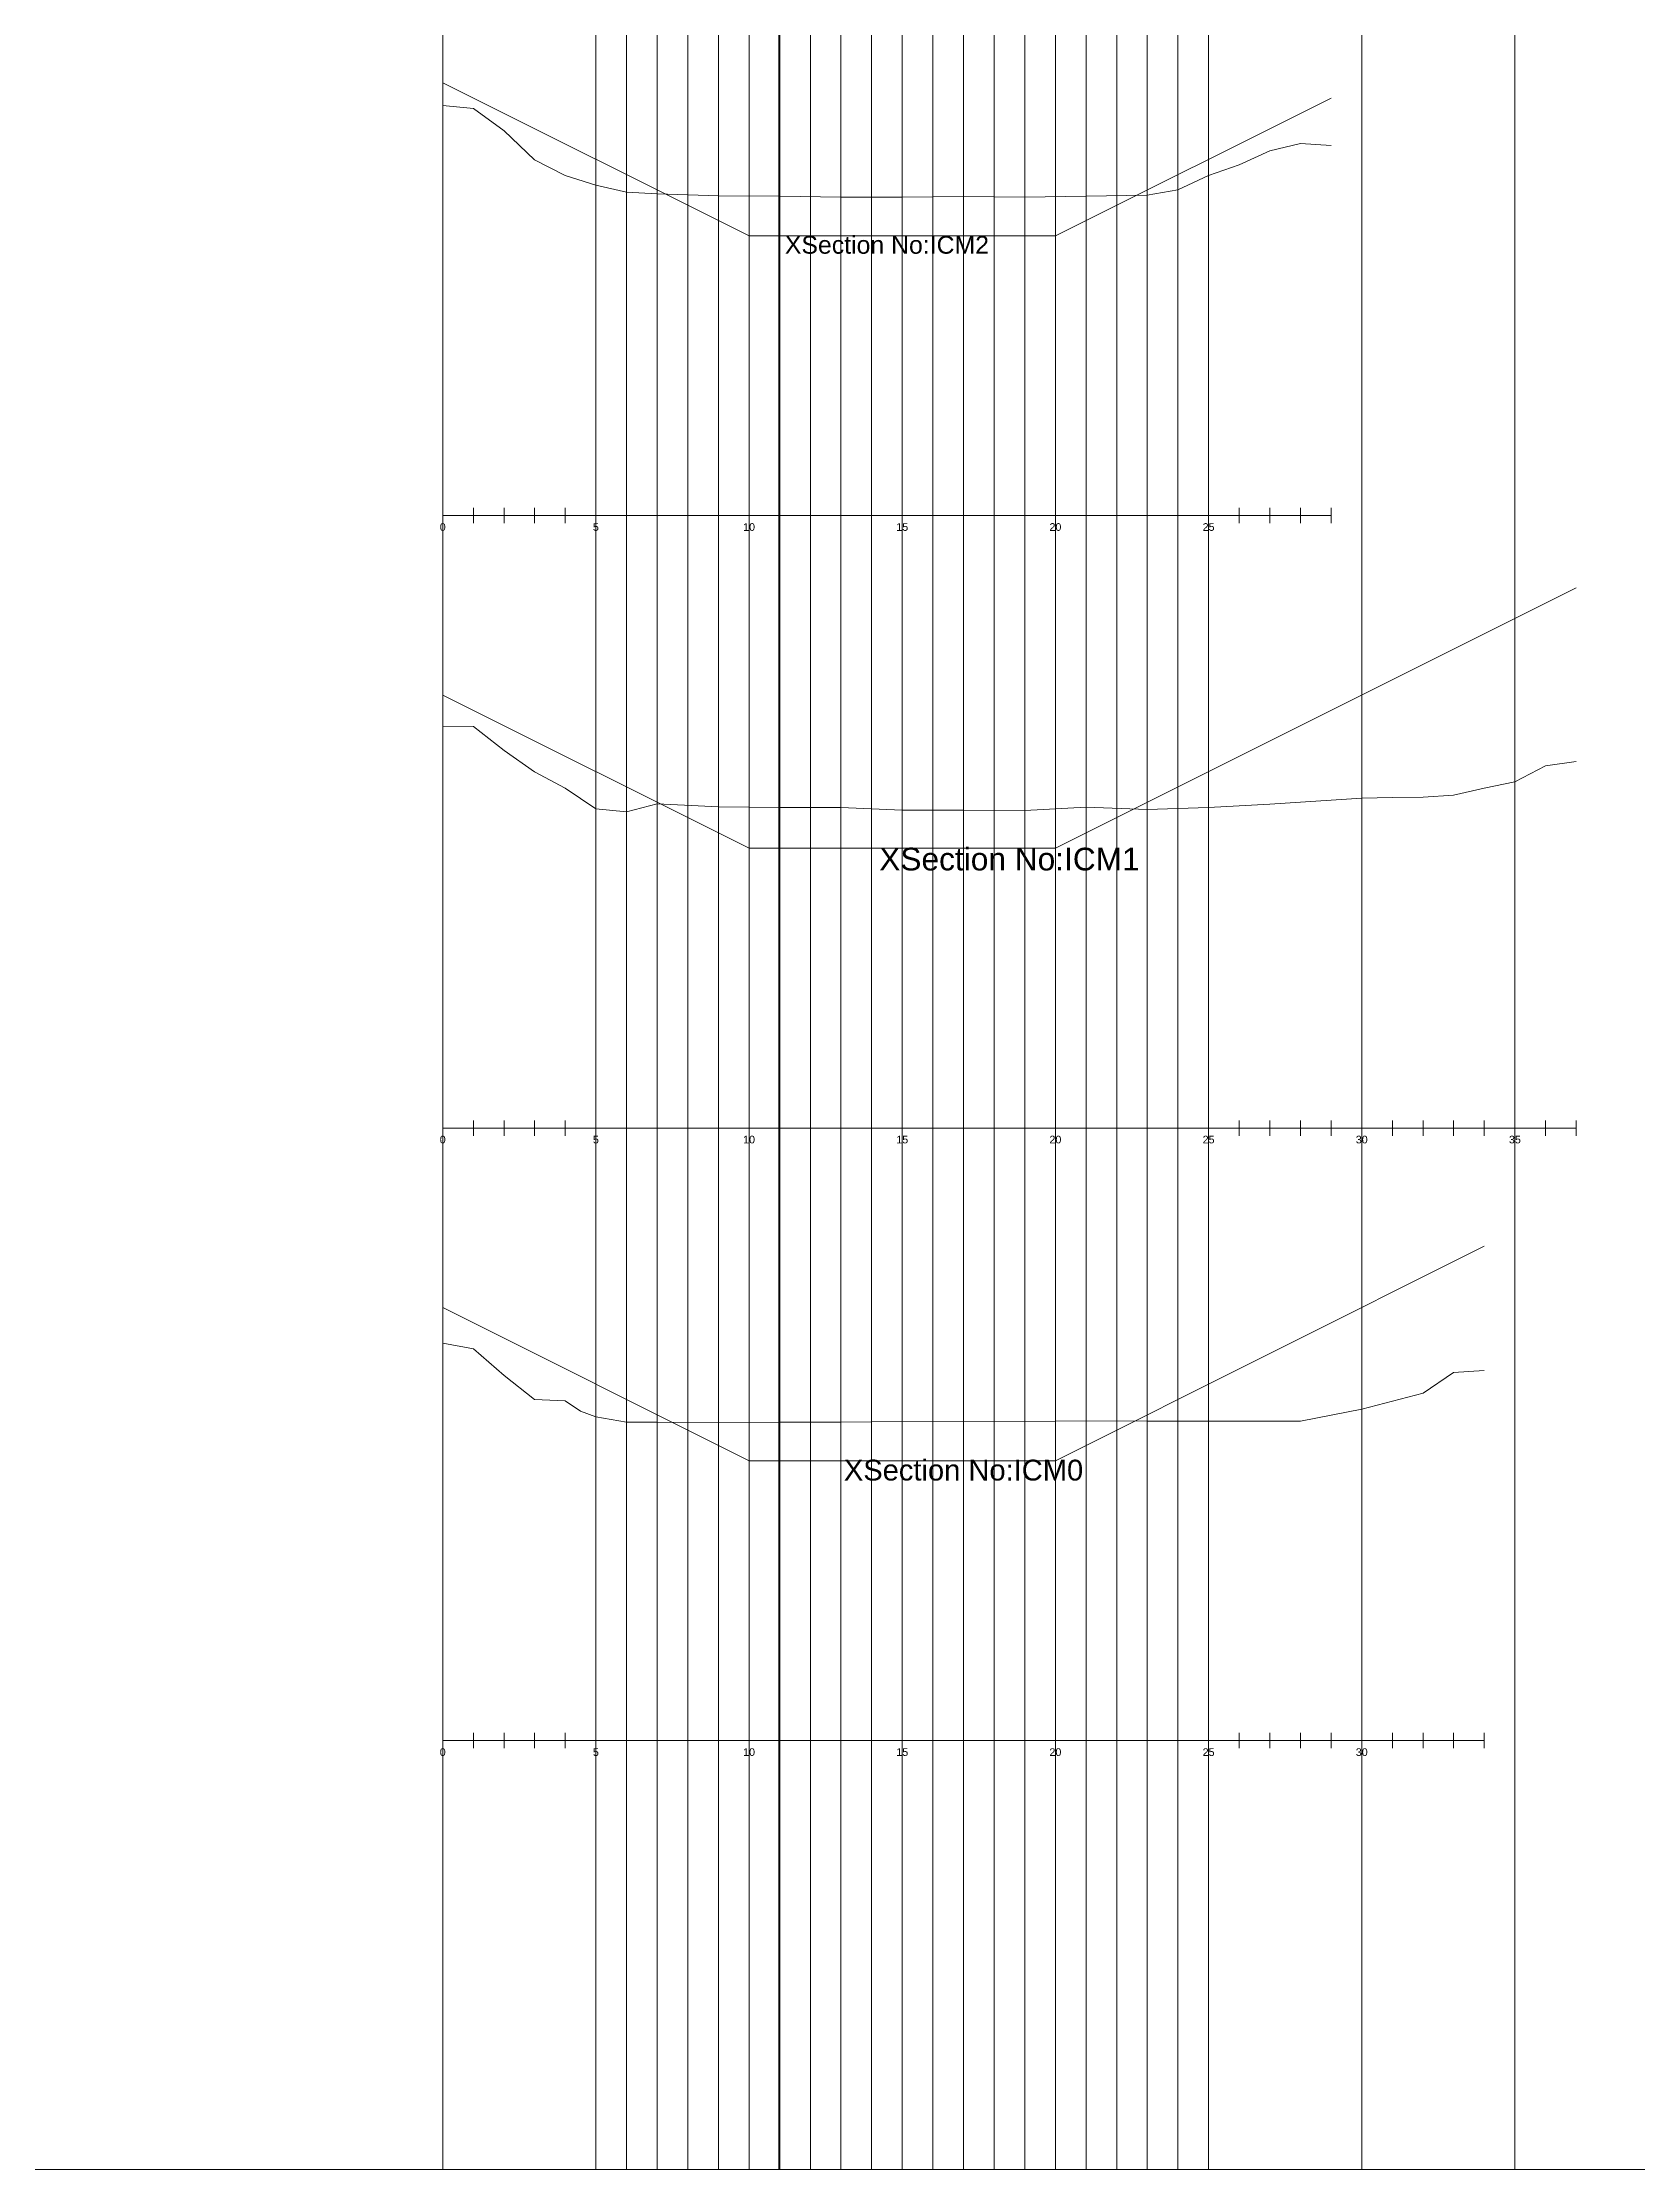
# Model space of a CAD drawing. Header units: inches. Extents: x 3554 to 3940, y 6 to 534.
# Drawn here: x 3605.9 to 3657.9, y 6 to 75.4 of the extents above; entities that cross this region are included whole.
import ezdxf

# ---------------------------------------------------------------- set-up
doc = ezdxf.new("R2010")
doc.units = ezdxf.units.IN
doc.header["$LTSCALE"] = 7
doc.header["$MEASUREMENT"] = 0
doc.layers.add('Cross Section Labels', color=7, linetype='Continuous', lineweight=9)
doc.styles.get("Standard").update_dxf_attribs({"font": 'arial.ttf'})

msp = doc.modelspace()

# ---------------------------------------------------------------- linework, layer by layer
at = {"layer": 'Cross Section Labels'}
for p, q in [((3618.949, 5.999), (3618.949, 533.721)), ((3623.949, 5.999), (3623.949, 533.721)), ((3624.949, 5.999), (3624.949, 533.721)), ((3625.949, 5.999), (3625.949, 533.721)), ((3626.949, 5.999), (3626.949, 533.721)), ((3627.949, 5.999), (3627.949, 533.721)), ((3628.949, 5.999), (3628.949, 533.721)), ((3629.949, 5.999), (3629.949, 533.721)), ((3630.949, 5.999), (3630.949, 533.721)), ((3631.949, 5.999), (3631.949, 533.721)), ((3632.949, 5.999), (3632.949, 533.721)), ((3633.949, 5.999), (3633.949, 533.721)), ((3634.949, 5.999), (3634.949, 533.721)), ((3635.949, 5.999), (3635.949, 533.721)), ((3636.949, 5.999), (3636.949, 533.721)), ((3637.949, 5.999), (3637.949, 533.721)), ((3638.949, 5.999), (3638.949, 533.721)), ((3639.949, 5.999), (3639.949, 533.721)), ((3640.949, 5.999), (3640.949, 533.721)), ((3641.949, 5.999), (3641.949, 533.721)), ((3642.949, 5.999), (3642.949, 533.721)), ((3643.949, 5.999), (3643.949, 533.721)), ((3648.949, 5.999), (3648.949, 533.721)), ((3653.949, 5.999), (3653.949, 533.721)), ((3629.924, 5.999), (3629.924, 370.438)), ((3630.949, 5.999), (3630.949, 370.438)), ((3631.949, 5.999), (3631.949, 370.438)), ((3632.949, 5.999), (3632.949, 370.438)), ((3634.949, 5.999), (3634.949, 370.438)), ((3635.949, 5.999), (3635.949, 370.438)), ((3636.949, 5.999), (3636.949, 370.438)), ((3637.949, 5.999), (3637.949, 370.438)), ((3553.822, 5.999), (3940.11, 5.999))]:
    msp.add_line(p, q, dxfattribs=at)
for points in [[(3618.949, 74.13), (3628.949, 69.13), (3633.949, 69.13), (3638.949, 69.13), (3647.949, 73.63)], [(3647.949, 72.077), (3646.949, 72.147), (3645.949, 71.907), (3644.949, 71.447), (3643.949, 71.103), (3642.949, 70.633), (3641.949, 70.463), (3639.949, 70.423), (3637.949, 70.393), (3635.949, 70.413), (3633.949, 70.393), (3631.949, 70.393), (3629.949, 70.423), (3627.949, 70.433), (3625.949, 70.503), (3624.949, 70.563), (3623.949, 70.783), (3622.949, 71.103), (3621.949, 71.612), (3620.949, 72.557), (3619.949, 73.287), (3618.949, 73.392)], [(3618.949, 59.75), (3618.949, 60.25)], [(3618.949, 60), (3647.949, 60)], [(3619.949, 59.75), (3619.949, 60.25)], [(3620.949, 59.75), (3620.949, 60.25)], [(3621.949, 59.75), (3621.949, 60.25)], [(3622.949, 59.75), (3622.949, 60.25)], [(3623.949, 59.75), (3623.949, 60.25)], [(3624.949, 59.75), (3624.949, 60.25)], [(3625.949, 59.75), (3625.949, 60.25)], [(3626.949, 59.75), (3626.949, 60.25)], [(3627.949, 59.75), (3627.949, 60.25)], [(3628.949, 59.75), (3628.949, 60.25)], [(3629.949, 59.75), (3629.949, 60.25)], [(3630.949, 59.75), (3630.949, 60.25)], [(3631.949, 59.75), (3631.949, 60.25)], [(3632.949, 59.75), (3632.949, 60.25)], [(3633.949, 59.75), (3633.949, 60.25)], [(3634.949, 59.75), (3634.949, 60.25)], [(3635.949, 59.75), (3635.949, 60.25)], [(3636.949, 59.75), (3636.949, 60.25)], [(3637.949, 59.75), (3637.949, 60.25)], [(3638.949, 59.75), (3638.949, 60.25)], [(3639.949, 59.75), (3639.949, 60.25)], [(3640.949, 59.75), (3640.949, 60.25)], [(3641.949, 59.75), (3641.949, 60.25)], [(3642.949, 59.75), (3642.949, 60.25)], [(3643.949, 59.75), (3643.949, 60.25)], [(3644.949, 59.75), (3644.949, 60.25)], [(3645.949, 59.75), (3645.949, 60.25)], [(3646.949, 59.75), (3646.949, 60.25)], [(3647.949, 59.75), (3647.949, 60.25)], [(3618.949, 54.14), (3628.949, 49.14), (3633.949, 49.14), (3638.949, 49.14), (3655.949, 57.64)], [(3655.949, 51.97), (3654.949, 51.83), (3653.949, 51.3), (3652.949, 51.097), (3651.949, 50.867), (3650.949, 50.807), (3649.949, 50.797), (3648.949, 50.767), (3647.949, 50.707), (3645.949, 50.577), (3643.949, 50.467), (3641.949, 50.397), (3639.949, 50.477), (3637.949, 50.367), (3635.949, 50.377), (3633.949, 50.377), (3631.949, 50.467), (3629.949, 50.467), (3627.949, 50.487), (3625.949, 50.587), (3624.949, 50.327), (3623.949, 50.427), (3622.949, 51.097), (3621.949, 51.63), (3620.949, 52.33), (3619.949, 53.11), (3618.949, 53.12)], [(3618.949, 39.75), (3618.949, 40.25)], [(3618.949, 40), (3655.949, 40)], [(3619.949, 39.75), (3619.949, 40.25)], [(3620.949, 39.75), (3620.949, 40.25)], [(3621.949, 39.75), (3621.949, 40.25)], [(3622.949, 39.75), (3622.949, 40.25)], [(3623.949, 39.75), (3623.949, 40.25)], [(3624.949, 39.75), (3624.949, 40.25)], [(3625.949, 39.75), (3625.949, 40.25)], [(3626.949, 39.75), (3626.949, 40.25)], [(3627.949, 39.75), (3627.949, 40.25)], [(3628.949, 39.75), (3628.949, 40.25)], [(3629.949, 39.75), (3629.949, 40.25)], [(3630.949, 39.75), (3630.949, 40.25)], [(3631.949, 39.75), (3631.949, 40.25)], [(3632.949, 39.75), (3632.949, 40.25)], [(3633.949, 39.75), (3633.949, 40.25)], [(3634.949, 39.75), (3634.949, 40.25)], [(3635.949, 39.75), (3635.949, 40.25)], [(3636.949, 39.75), (3636.949, 40.25)], [(3637.949, 39.75), (3637.949, 40.25)], [(3638.949, 39.75), (3638.949, 40.25)], [(3639.949, 39.75), (3639.949, 40.25)], [(3640.949, 39.75), (3640.949, 40.25)], [(3641.949, 39.75), (3641.949, 40.25)], [(3642.949, 39.75), (3642.949, 40.25)], [(3643.949, 39.75), (3643.949, 40.25)], [(3644.949, 39.75), (3644.949, 40.25)], [(3645.949, 39.75), (3645.949, 40.25)], [(3646.949, 39.75), (3646.949, 40.25)], [(3647.949, 39.75), (3647.949, 40.25)], [(3648.949, 39.75), (3648.949, 40.25)], [(3649.949, 39.75), (3649.949, 40.25)], [(3650.949, 39.75), (3650.949, 40.25)], [(3651.949, 39.75), (3651.949, 40.25)], [(3652.949, 39.75), (3652.949, 40.25)], [(3653.949, 39.75), (3653.949, 40.25)], [(3654.949, 39.75), (3654.949, 40.25)], [(3655.949, 39.75), (3655.949, 40.25)], [(3618.949, 34.14), (3628.949, 29.14), (3633.949, 29.14), (3638.949, 29.14), (3652.949, 36.14)], [(3652.949, 32.083), (3651.949, 32.023), (3650.949, 31.343), (3648.949, 30.826), (3647.949, 30.626), (3646.949, 30.426), (3645.949, 30.426), (3643.949, 30.426), (3641.949, 30.426), (3639.949, 30.446), (3637.949, 30.416), (3635.949, 30.406), (3633.949, 30.416), (3631.949, 30.396), (3629.949, 30.396), (3627.949, 30.386), (3625.949, 30.396), (3624.949, 30.396), (3623.949, 30.576), (3623.449, 30.756), (3622.949, 31.096), (3621.949, 31.133), (3620.949, 31.923), (3619.949, 32.793), (3618.949, 32.973)], [(3618.949, 19.75), (3618.949, 20.25)], [(3619.949, 19.75), (3619.949, 20.25)], [(3620.949, 19.75), (3620.949, 20.25)], [(3621.949, 19.75), (3621.949, 20.25)], [(3622.949, 19.75), (3622.949, 20.25)], [(3623.949, 19.75), (3623.949, 20.25)], [(3624.949, 19.75), (3624.949, 20.25)], [(3625.949, 19.75), (3625.949, 20.25)], [(3626.949, 19.75), (3626.949, 20.25)], [(3627.949, 19.75), (3627.949, 20.25)], [(3628.949, 19.75), (3628.949, 20.25)], [(3629.949, 19.75), (3629.949, 20.25)], [(3630.949, 19.75), (3630.949, 20.25)], [(3631.949, 19.75), (3631.949, 20.25)], [(3632.949, 19.75), (3632.949, 20.25)], [(3633.949, 19.75), (3633.949, 20.25)], [(3634.949, 19.75), (3634.949, 20.25)], [(3635.949, 19.75), (3635.949, 20.25)], [(3636.949, 19.75), (3636.949, 20.25)], [(3637.949, 19.75), (3637.949, 20.25)], [(3638.949, 19.75), (3638.949, 20.25)], [(3639.949, 19.75), (3639.949, 20.25)], [(3640.949, 19.75), (3640.949, 20.25)], [(3641.949, 19.75), (3641.949, 20.25)], [(3642.949, 19.75), (3642.949, 20.25)], [(3643.949, 19.75), (3643.949, 20.25)], [(3644.949, 19.75), (3644.949, 20.25)], [(3645.949, 19.75), (3645.949, 20.25)], [(3646.949, 19.75), (3646.949, 20.25)], [(3647.949, 19.75), (3647.949, 20.25)], [(3648.949, 19.75), (3648.949, 20.25)], [(3649.949, 19.75), (3649.949, 20.25)], [(3650.949, 19.75), (3650.949, 20.25)], [(3651.949, 19.75), (3651.949, 20.25)], [(3652.949, 19.75), (3652.949, 20.25)], [(3618.949, 20), (3652.949, 20)]]:
    msp.add_lwpolyline(points, dxfattribs=at)

# ---------------------------------------------------------------- texts
for s, insert, char_height, attachment_point in [('XSection No:ICM2', (3633.449, 68.834), 0.58, 5), ('0', (3618.949, 59.75), 0.25, 2), ('5', (3623.949, 59.75), 0.25, 2), ('10', (3628.949, 59.75), 0.25, 2), ('15', (3633.949, 59.75), 0.25, 2), ('20', (3638.949, 59.75), 0.25, 2), ('25', (3643.949, 59.75), 0.25, 2), ('XSection No:ICM1', (3637.449, 48.778), 0.74, 5), ('0', (3618.949, 39.75), 0.25, 2), ('5', (3623.949, 39.75), 0.25, 2), ('10', (3628.949, 39.75), 0.25, 2), ('15', (3633.949, 39.75), 0.25, 2), ('20', (3638.949, 39.75), 0.25, 2), ('25', (3643.949, 39.75), 0.25, 2), ('30', (3648.949, 39.75), 0.25, 2), ('35', (3653.949, 39.75), 0.25, 2), ('XSection No:ICM0', (3635.949, 28.828), 0.68, 5), ('0', (3618.949, 19.75), 0.25, 2), ('5', (3623.949, 19.75), 0.25, 2), ('10', (3628.949, 19.75), 0.25, 2), ('15', (3633.949, 19.75), 0.25, 2), ('20', (3638.949, 19.75), 0.25, 2), ('25', (3643.949, 19.75), 0.25, 2), ('30', (3648.949, 19.75), 0.25, 2)]:
    msp.add_mtext(s, dxfattribs=dict(at, insert=insert, char_height=char_height, attachment_point=attachment_point))

doc.saveas('drawing.dxf')
